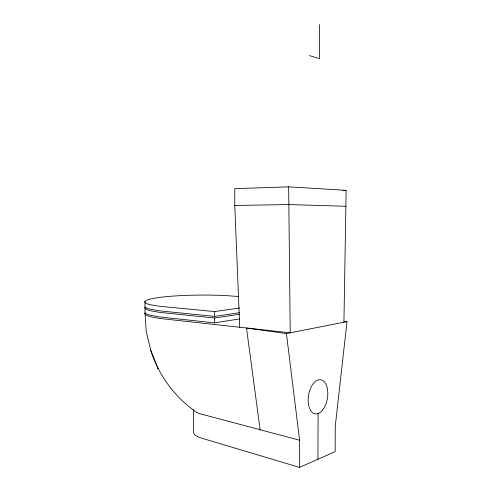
<?xml version="1.0" encoding="UTF-8"?>
<svg xmlns="http://www.w3.org/2000/svg" width="492" height="492" viewBox="0 0 492 492"><rect width="100%" height="100%" fill="white"/><g stroke="black" fill="none" stroke-linecap="round" stroke-linejoin="round"><path stroke-width="0.74" d="M239.745 327.242L234.764 205.453L234.77 188.657L288.663 186.837L346.128 190.33L343.933 322.223M288.663 186.837L290.219 332.813L159.242 318.398L150.607 316.75A56.266 7.485 -0.4 0 1 145.042 312.9L146.204 331.356L151.087 351.46C158.891 375.218 174.174 396.14 194.414 410.82A27.171 7.411 -0.3 0 0 201.572 414.178L299.61 440.229L299.53 467.4L201.603 438.144A27.14 8.321 -0.4 0 1 193.584 432.21L193.54 409.645M317.93 459.264L318.096 413.563M319.536 24.6L319.413 58.622L309.474 55.608M343.982 321.27L347.008 321.62L335.261 426.201L335.15 451.65L299.53 467.4M260.127 429.737L246.498 328.029L286.424 333.558L347.008 321.62M239.499 314.265L214.518 318.035L159.223 312.309L150.583 310.766A56.279 7.017 -0.3 0 1 145.017 307.156L145.035 311.461A56.266 7.368 -0.4 0 0 150.601 315.255L159.236 316.879L214.518 322.887L239.499 318.927M144.992 301.405L145.011 305.716A56.279 6.9 -0.3 0 0 150.577 309.271L159.217 310.79L214.518 316.418L239.499 312.709M238.638 296.541L227.365 295.692A56.291 6.55 -0.3 0 0 161.899 297.137A56.291 6.55 -0.3 0 0 150.564 304.776L159.205 306.221L214.512 311.559L239.506 308.041M343.078 190.465L346.128 190.33M234.764 205.453L288.626 204.567L346.048 206.265M150.318 349.449L158.104 368.705L157.305 366.694M286.424 333.558L299.61 440.229M214.512 311.559L214.518 316.418M214.518 318.035L214.518 322.887M322.703 409.941A17.288 9.563 -80.8 0 0 323.084 380.71A17.288 9.563 -80.8 0 0 308.146 399.732A17.288 9.563 -80.8 0 0 322.703 409.941"/></g></svg>
